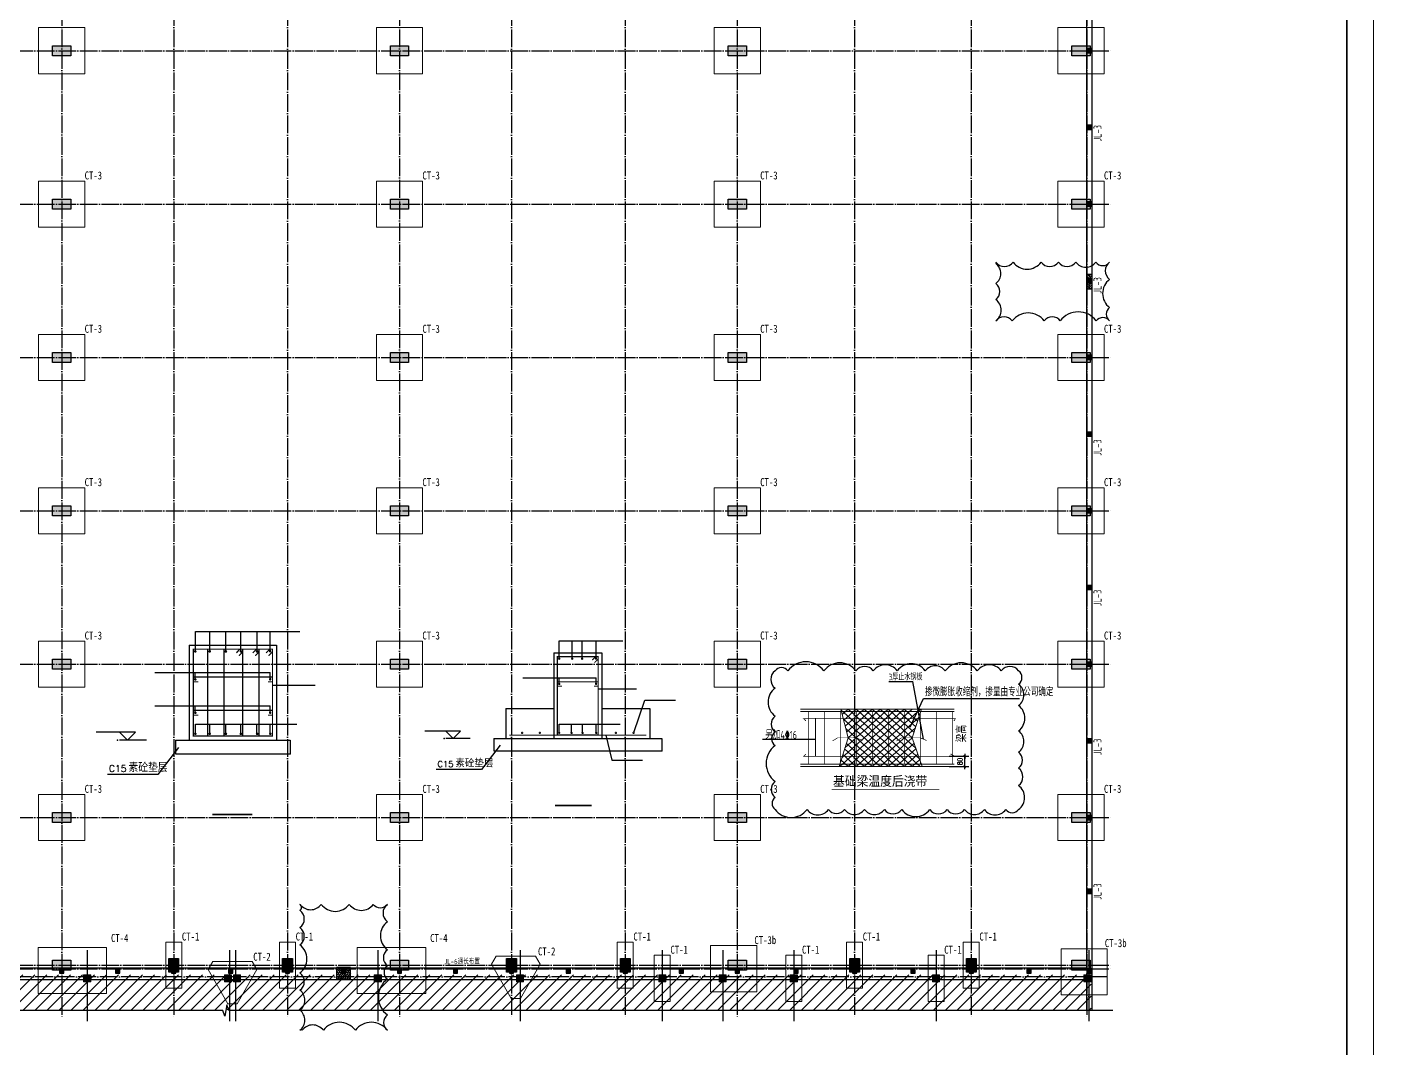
# Model space of a CAD drawing. Extents: x 447413 to 2975780, y -1432727 to 1301644.
# Drawn here: x 2667606 to 2743378, y 491535 to 548999 of the extents above; entities that cross this region are included whole.
import ezdxf
from ezdxf.enums import TextEntityAlignment as Align

# ---------------------------------------------------------------- set-up
doc = ezdxf.new("R2010")
doc.units = 0
doc.header["$LTSCALE"] = 1000
doc.header["$MEASUREMENT"] = 0
doc.linetypes.add('DOTE', pattern=[2.42, 2, -0.2, 0.02, -0.2])
for name, color, linetype, lineweight in [('1', 7, 'Continuous', 18), ('BASE_PLAT', 7, 'Continuous', 0), ('柱', 51, 'Continuous', 18), ('柱涂实', 52, 'Continuous', 18)]:
    doc.layers.add(name, color=color, linetype=linetype, lineweight=lineweight)
for name, color, linetype in [('__0', 7, 'Continuous'), ('AXIS', 3, 'Continuous'), ('DIM1', 3, 'Continuous'), ('DIM_SYMB', 3, 'Continuous'), ('DOTE', 1, 'Continuous'), ('GZ-框', 21, 'Continuous'), ('GZ-阴影', 11, 'Continuous'), ('PUB_DIM', 3, 'Continuous'), ('PUB_HATCH', 8, 'Continuous'), ('PUB_TEXT', 7, 'Continuous'), ('S_BEAM', 4, 'Continuous'), ('SBAR', 1, 'Continuous'), ('ZMM', 2, 'Continuous'), ('中文', 253, 'Continuous'), ('图框', 253, 'Continuous'), ('墙体标注', 75, 'Continuous'), ('打印线', 7, 'Continuous'), ('承台', 211, 'Continuous'), ('支座钢筋标注', 253, 'Continuous'), ('文字', 3, 'Continuous'), ('短柱', 106, 'Continuous')]:
    doc.layers.add(name, color=color, linetype=linetype)
doc.layers.add('审图意见修改', color=5, linetype='Continuous', plot=False)
doc.styles.add('-宋体', font='', dxfattribs={"width": 0.8})
doc.styles.add('DIM_FONT', font='SIMPLEX', dxfattribs={"width": 0.8})
doc.styles.add('DX', font='tssdeng2.shx', dxfattribs={"width": 0.75, "bigfont": 'tssdchn.shx'})
doc.styles.add('HZTXT', font='romans.shx', dxfattribs={"bigfont": 'hztxt.shx'})
doc.styles.add('TSSD_REIN', font='Tssdeng.shx', dxfattribs={"width": 0.7, "bigfont": 'hztxt.shx'})
doc.styles.add('宋体', font='', dxfattribs={"height": 35})
doc.styles.add('标注', font='tssdeng.shx', dxfattribs={"width": 0.8, "bigfont": 'tssdchn.shx'})
doc.styles.get('-宋体').set_extended_font_data('SimSun')
doc.styles.get('宋体').set_extended_font_data('SimSun')
doc.dimstyles.new('DIMN', dxfattribs={"dimtxt": 300, "dimasz": 1, "dimexe": 250, "dimexo": 300, "dimgap": 150, "dimtad": 1, "dimdec": 0, "dimzin": 0, "dimdsep": 46, "dimtxsty": 'DIM_FONT', "dimblk": '_DIMX', "dimcen": 0.09, "dimclrt": 7, "dimadec": 0, "dimazin": 0, "dimtfac": 1, "dimtdec": 0, "dimtix": 1, "dimtmove": 2, "dimatfit": 3, "dimldrblk": '_DIMX', "dimfxl": 0, "dimtolj": 1, "dimtzin": 0, "dimarcsym": 0})

# ---------------------------------------------------------------- blocks, each defined once
blk = doc.blocks.new('s44444w222')
at = {"layer": '柱涂实'}
for points in [[(2083675, 444865), (2083675, 445265), (2083275, 445265), (2083275, 444865)], [(2091795, 444865), (2092195, 444865), (2092195, 445265), (2091795, 445265)], [(2099795, 444865), (2100195, 444865), (2100195, 445265), (2099795, 445265)], [(2103795, 444865), (2104195, 444865), (2104195, 445265), (2103795, 445265)], [(2107195, 444865), (2107595, 444865), (2107595, 445265), (2107195, 445265)], [(2115195, 444865), (2115595, 444865), (2115595, 445265), (2115195, 445265)], [(2123195, 444865), (2123595, 444865), (2123595, 445265), (2123195, 445265)], [(2131115, 444866), (2131515, 444866), (2131515, 445266), (2131115, 445266)], [(2131625, 444866), (2132025, 444866), (2132025, 445266), (2131625, 445266)], [(2139545, 444865), (2139945, 444865), (2139945, 445265), (2139545, 445265)]]:
    blk.add_hatch(color=256, dxfattribs=at).paths.add_polyline_path(points)
at = {"layer": '柱', "color": 3}
for points in [[(2083675, 444865), (2083675, 445265), (2083275, 445265), (2083275, 444865)], [(2091795, 444865), (2092195, 444865), (2092195, 445265), (2091795, 445265)], [(2099795, 444865), (2100195, 444865), (2100195, 445265), (2099795, 445265)], [(2103795, 444865), (2104195, 444865), (2104195, 445265), (2103795, 445265)], [(2107195, 444865), (2107595, 444865), (2107595, 445265), (2107195, 445265)], [(2115195, 444865), (2115595, 444865), (2115595, 445265), (2115195, 445265)], [(2123195, 444865), (2123595, 444865), (2123595, 445265), (2123195, 445265)], [(2131115, 444866), (2131515, 444866), (2131515, 445266), (2131115, 445266)], [(2131625, 444866), (2132025, 444866), (2132025, 445266), (2131625, 445266)], [(2139545, 444865), (2139945, 444865), (2139945, 445265), (2139545, 445265)]]:
    blk.add_lwpolyline(points, close=True, dxfattribs=at)
at = {"layer": '柱涂实', "linetype": 'Continuous'}
for points in [[(2083675, 444865), (2083675, 445265), (2083275, 445265), (2083275, 444865)], [(2091795, 444865), (2092195, 444865), (2092195, 445265), (2091795, 445265)], [(2099795, 444865), (2100195, 444865), (2100195, 445265), (2099795, 445265)], [(2103795, 444865), (2104195, 444865), (2104195, 445265), (2103795, 445265)], [(2107195, 444865), (2107595, 444865), (2107595, 445265), (2107195, 445265)], [(2115195, 444865), (2115595, 444865), (2115595, 445265), (2115195, 445265)], [(2123195, 444865), (2123595, 444865), (2123595, 445265), (2123195, 445265)], [(2131115, 444866), (2131515, 444866), (2131515, 445266), (2131115, 445266)], [(2131625, 444866), (2132025, 444866), (2132025, 445266), (2131625, 445266)], [(2139545, 444865), (2139945, 444865), (2139945, 445265), (2139545, 445265)]]:
    blk.add_lwpolyline(points, close=True, dxfattribs=at)
blk = doc.blocks.new('A$C6B0021A6')
at = {"layer": '图框', "color": 2, "const_width": 40, "elevation": -84000}
blk.add_lwpolyline([(20, 84120), (118920, 84120), (118920, 20), (20, 20)], close=True, dxfattribs=at)
at = {"layer": '图框', "color": 153, "const_width": 58, "elevation": -84000}
blk.add_lwpolyline([(111420, 1020), (2520, 1020), (2520, 83120), (111420, 83120)], close=True, dxfattribs=at)
blk = doc.blocks.new('2444242424')
at = {"layer": 'AXIS'}
for p, q in [((1874523, 456963), (1874523, 452963)), ((1883123, 456963), (1883123, 452963)), ((1891123, 456963), (1891123, 452963)), ((1895123, 456963), (1895123, 452963)), ((1898523, 456963), (1898523, 452963)), ((1906523, 456963), (1906523, 452963)), ((1914523, 456963), (1914523, 452963)), ((1922523, 456963), (1922523, 452963)), ((1922873, 456963), (1922873, 452963)), ((1930873, 456963), (1930873, 452963))]:
    blk.add_line(p, q, dxfattribs=at)
blk = doc.blocks.new('A$C502B3E82')
at = {"layer": 'PUB_DIM'}
for p, q in [((1485, 3183), (0, 3183)), ((1180, 2878), (875, 3183)), ((1180, 2878), (1485, 3183)), ((1892, 2878), (875, 2878)), ((3091, 2608), (2316, 1586)), ((2316, 1586), (426, 1586))]:
    blk.add_line(p, q, dxfattribs=at)
at = {"layer": 'PUB_DIM', "const_width": 70}
blk.add_lwpolyline([(4367, 89), (5864, 89)], dxfattribs=at)
at = {"layer": 'SBAR', "const_width": 45.8}
blk.add_lwpolyline([(3646, 3031), (3646, 6292), (6616, 6292), (6616, 3031)], close=True, dxfattribs=at)
for points in [[(3697, 6206, 1), (3747, 6206, 1)], [(4238, 6206, 1), (4288, 6206, 1)], [(4844, 6206, 1), (4895, 6206, 1)], [(5408, 6206, 1), (5459, 6206, 1)], [(6014, 6206, 1), (6065, 6206, 1)], [(6506, 6213, 1), (6557, 6213, 1)], [(3697, 5155, 1), (3747, 5155, 1)], [(6506, 5161, 1), (6557, 5161, 1)], [(3697, 3903, 1), (3747, 3903, 1)], [(6506, 3909, 1), (6557, 3909, 1)], [(3697, 3115, 1), (3747, 3115, 1)], [(4238, 3115, 1), (4288, 3115, 1)], [(4844, 3115, 1), (4895, 3115, 1)], [(5408, 3115, 1), (5459, 3115, 1)], [(6014, 3115, 1), (6065, 3115, 1)], [(6513, 3115, 1), (6564, 3115, 1)]]:
    blk.add_lwpolyline(points, format="xyb", close=True, dxfattribs=at)
for points in [[(4187, 6292), (4187, 3031)], [(4799, 6292), (4799, 3031)], [(5396, 6292), (5261, 6151)], [(5498, 6187), (5354, 6044)], [(5498, 6292), (5498, 3031)], [(6012, 6292), (5877, 6151)], [(6115, 6187), (5970, 6044)], [(6115, 6292), (6115, 3031)], [(6514, 6292), (6378, 6151)], [(6616, 6187), (6472, 6044)], [(3646, 5244), (6616, 5244)], [(3646, 5066), (3835, 5066)], [(6446, 5066), (6616, 5066)], [(3646, 3992), (6616, 3992)], [(3646, 3814), (3835, 3814)], [(6446, 3814), (6616, 3814)]]:
    blk.add_lwpolyline(points, dxfattribs=at)
at = {"layer": '中文'}
for p, q in [((3722, 5155), (3722, 5414)), ((6531, 5161), (6531, 5414)), ((3722, 3903), (3722, 4162)), ((6531, 3909), (6531, 4162))]:
    blk.add_line(p, q, dxfattribs=at)
at = {"layer": '打印线', "color": 0, "linetype": 'ByBlock'}
for p in [(802, 2878), (802, 2878), (7277, 2370)]:
    blk.add_point(p, dxfattribs=at)
at = {"layer": '承台'}
for p, q in [((3493, 6445), (6768, 6445)), ((3493, 6445), (3493, 2878)), ((6768, 6445), (6768, 2878)), ((2985, 2878), (2985, 2370)), ((2985, 2878), (7277, 2878)), ((7277, 2878), (7277, 2370)), ((2985, 2370), (7277, 2370))]:
    blk.add_line(p, q, dxfattribs=at)
at = {"layer": '支座钢筋标注'}
for p, q in [((3725, 6181), (3725, 6956)), ((3725, 6956), (7646, 6956)), ((4262, 6181), (4262, 6956)), ((4869, 6181), (4869, 6956)), ((5432, 6181), (5432, 6956)), ((6039, 6181), (6039, 6956)), ((6536, 6181), (6536, 6956)), ((2201, 5414), (6531, 5414)), ((6616, 4945), (8221, 4945)), ((2201, 4162), (6531, 4162)), ((3725, 3483), (7533, 3483)), ((3725, 3090), (3725, 3483)), ((4264, 3090), (4264, 3483)), ((4871, 3090), (4871, 3483)), ((5431, 3090), (5431, 3483)), ((6035, 3090), (6035, 3483)), ((6536, 3090), (6536, 3483))]:
    blk.add_line(p, q, dxfattribs=at)
at = {"layer": 'PUB_TEXT', "style": 'HZTXT'}
for s, height, p in [('素砼垫层', 305, (1219, 1687)), ('C15', 254.2, (481, 1687))]:
    blk.add_text(s, height=height, dxfattribs=at).set_placement(p)
blk = doc.blocks.new('bbbbbb')
at = {"layer": 'PUB_DIM'}
for p, q in [((-389, 3183), (-1875, 3183)), ((-694, 2878), (-999, 3183)), ((17, 2878), (-999, 2878)), ((-694, 2878), (-389, 3183)), ((1263, 2608), (488, 1586)), ((488, 1586), (-1402, 1586))]:
    blk.add_line(p, q, dxfattribs=at)
at = {"layer": 'PUB_DIM', "const_width": 70}
blk.add_lwpolyline([(3542, 89), (5076, 89)], dxfattribs=at)
at = {"layer": 'SBAR', "const_width": 45.8}
blk.add_lwpolyline([(3646, 3031), (3646, 6292), (5341, 6292), (5341, 3031)], close=True, dxfattribs=at)
for points in [[(3697, 6206, 1), (3747, 6206, 1)], [(4238, 6206, 1), (4288, 6206, 1)], [(4651, 6206, 1), (4702, 6206, 1)], [(5231, 6213, 1), (5282, 6213, 1)], [(3697, 5155, 1), (3747, 5155, 1)], [(5231, 5161, 1), (5282, 5161, 1)], [(2153, 3115, 1), (2204, 3115, 1)], [(2890, 3115, 1), (2941, 3115, 1)], [(3697, 3115, 1), (3747, 3115, 1)], [(4211, 3115, 1), (4262, 3115, 1)], [(4669, 3115, 1), (4720, 3115, 1)], [(5238, 3115, 1), (5289, 3115, 1)], [(6057, 3115, 1), (6108, 3115, 1)], [(6793, 3115, 1), (6844, 3115, 1)]]:
    blk.add_lwpolyline(points, format="xyb", close=True, dxfattribs=at)
for points in [[(5239, 6292), (5103, 6151)], [(5341, 6187), (5197, 6044)], [(3646, 5244), (5341, 5244)], [(3646, 5066), (3835, 5066)], [(5171, 5066), (5341, 5066)], [(1639, 3023), (7357, 3023)]]:
    blk.add_lwpolyline(points, dxfattribs=at)
at = {"layer": '中文'}
for p, q in [((3722, 5155), (3722, 5414)), ((5256, 5161), (5256, 5414))]:
    blk.add_line(p, q, dxfattribs=at)
at = {"layer": '打印线', "color": 0, "linetype": 'ByBlock'}
for p in [(-1073, 2878), (-1073, 2878), (7994, 2370)]:
    blk.add_point(p, dxfattribs=at)
at = {"layer": '承台'}
for p, q in [((3493, 6445), (3493, 2878)), ((3493, 6445), (5493, 6445)), ((5493, 6445), (5493, 2878)), ((1493, 4128), (3493, 4128)), ((1493, 4128), (1493, 2878)), ((5493, 4128), (7493, 4128)), ((7493, 4128), (7493, 2878)), ((993, 2878), (7994, 2878)), ((993, 2878), (993, 2370)), ((7994, 2878), (7994, 2370)), ((993, 2370), (7994, 2370))]:
    blk.add_line(p, q, dxfattribs=at)
at = {"layer": '支座钢筋标注'}
for p, q in [((3725, 6956), (6371, 6956)), ((3725, 6181), (3725, 6956)), ((4262, 6181), (4262, 6956)), ((4676, 6181), (4676, 6956)), ((5261, 6181), (5261, 6956)), ((2201, 5414), (5256, 5414)), ((5341, 4945), (6946, 4945)), ((6836, 3133), (7291, 4485)), ((7291, 4485), (8569, 4485)), ((3725, 3090), (3725, 3483)), ((3725, 3483), (6258, 3483)), ((4236, 3090), (4236, 3483)), ((4693, 3090), (4693, 3483)), ((5261, 3090), (5261, 3483)), ((5669, 3023), (5917, 1980)), ((5917, 1980), (7195, 1980))]:
    blk.add_line(p, q, dxfattribs=at)
at = {"layer": 'PUB_TEXT', "style": 'HZTXT'}
for s, height, p in [('C15', 254.2, (-1347, 1687)), ('素砼垫层', 305, (-606, 1687))]:
    blk.add_text(s, height=height, dxfattribs=at).set_placement(p)
blk = doc.blocks.new('_DIMX')
blk.add_line((-150, 0), (150, 0))
at = {"const_width": 50}
blk.add_lwpolyline([(-70, -70), (70, 70)], dxfattribs=at)
blk = doc.blocks.new('*D229')
at = {"layer": 'Defpoints', "color": 0, "transparency": 16777216}
for p in [(2401072, 506836), (2402357, 506836), (2401072, 506190)]:
    blk.add_point(p, dxfattribs=at)
at = {"layer": 'PUB_DIM', "color": 0, "lineweight": -2, "transparency": 16777216}
for p, q in [((2401372, 506836), (2402607, 506836)), ((2402357, 506837), (2402357, 506838)), ((2402357, 506190), (2402357, 506836)), ((2401372, 506190), (2402607, 506190)), ((2402357, 506189), (2402357, 506188))]:
    blk.add_line(p, q, dxfattribs=at)
for p, rotation in [((2402357, 506836), 270), ((2402357, 506190), 90)]:
    blk.add_blockref('_DIMX', p, dxfattribs=dict(at, rotation=rotation))
at = {"layer": 'PUB_DIM', "color": 7, "transparency": 16777216, "insert": (2402057, 506513), "char_height": 300, "attachment_point": 5, "rotation": 90, "style": 'DIM_FONT'}
blk.add_mtext('\\A1;80', dxfattribs=at)
blk = doc.blocks.new('A$C4EAD09E1')
for p, q in [((9235.6, 3925.6), (10054.6, 5717.2)), ((10054.6, 5717.2), (16052.7, 5717.2)), ((0, 3177.4), (3316, 3177.4))]:
    blk.add_line(p, q)
at = {"layer": '1'}
for p, q in [((2383.1, 5064.1), (11983.4, 5064.1)), ((4843.8, 1464.1), (8853.5, 5053.8)), ((5353.5, 3263.3), (4890.1, 5064.1)), ((4956.7, 2012.8), (8353.5, 5053.8)), ((4976.9, 4726.9), (5353.5, 5064.1)), ((5072.6, 4354.7), (5853.5, 5053.8)), ((5155.1, 2638), (7853.5, 5053.8)), ((5166.3, 3990.9), (6353.5, 5053.8)), ((5259.9, 3627.1), (6853.5, 5053.8)), ((5353.5, 5053.8), (9353.5, 1472.8)), ((5353.5, 1472.8), (9353.5, 5053.8)), ((5353.5, 3263.3), (7353.5, 5053.8)), ((5853.5, 1472.8), (9865.1, 5064.1)), ((5853.5, 5053.8), (9863.2, 1464.1)), ((6353.5, 5053.8), (9816.8, 1953.3)), ((6853.5, 5053.8), (9585.2, 2608.3)), ((7353.5, 5053.8), (9353.5, 3263.3)), ((7853.5, 5053.8), (9467.2, 3609.1)), ((8353.5, 5053.8), (9581, 3954.9)), ((8853.5, 5053.8), (9694.7, 4300.7)), ((9353.5, 3263.3), (9945.7, 5064.1)), ((2383.1, 4914.1), (11983.4, 4914.1)), ((3316, 4502.6), (3316, 2108.6)), ((4904.5, 5008.1), (8853.5, 1472.8)), ((5054.2, 4426.5), (8353.5, 1472.8)), ((6353.5, 1472.8), (9770.7, 4532)), ((5203.8, 3844.9), (7853.5, 1472.8)), ((6853.5, 1472.8), (9562.1, 3897.6)), ((5353.5, 3263.3), (4782.6, 1464.1)), ((5132.3, 2566.1), (6353.5, 1472.8)), ((5242.9, 2914.7), (6853.5, 1472.8)), ((5353.5, 3263.3), (7353.5, 1472.8)), ((7353.5, 1472.8), (9353.5, 3263.3)), ((7853.5, 1472.8), (9473.8, 2923.3)), ((8353.5, 1472.8), (9594, 2583.3)), ((9353.5, 3263.3), (9989.8, 1464.1)), ((4911.1, 1868.9), (5353.5, 1472.8)), ((5021.7, 2217.5), (5853.5, 1472.8)), ((8853.5, 1472.8), (9714.2, 2243.3)), ((9353.5, 1472.8), (9834.5, 1903.3)), ((2383.1, 1614.1), (11983.4, 1614.1)), ((2383.1, 1464.1), (11983.4, 1464.1))]:
    blk.add_line(p, q, dxfattribs=at)
at = {"layer": '1', "const_width": 50}
for points in [[(2383.1, 4914.1), (11983.4, 4914.1)], [(2716.1, 4332.4), (2564.5, 4467), (12053, 4467), (11968.8, 4315.5)], [(2863.7, 4911.1), (2863.7, 1596.3)], [(3863.7, 4911.1), (3863.7, 1596.3)], [(4863.7, 4911.1), (4863.7, 1596.3)], [(5863.7, 4911.1), (5863.7, 1596.3)], [(5863.7, 4911.1), (5863.7, 1596.3)], [(6863.7, 4911.1), (6863.7, 1596.3)], [(7863.7, 4911.1), (7863.7, 1596.3)], [(8863.7, 4911.1), (8863.7, 1596.3)], [(9863.7, 4911.1), (9863.7, 1596.3)], [(10863.7, 4911.1), (10863.7, 1596.3)], [(11863.7, 4911.1), (11863.7, 1596.3)], [(2716.1, 2245), (2581.3, 2110.4), (12002.5, 2110.4), (11749.8, 2261.9)], [(2383.1, 1614.1), (11983.4, 1614.1)], [(4333, 25), (11042.7, 25)]]:
    blk.add_lwpolyline(points, dxfattribs=at)
at = {"layer": 'DIM1', "color": 1, "linetype": 'Continuous', "const_width": 40}
for points in [[(4693.9, 3263.3), (4378.1, 3067.6)], [(4693.9, 3263.3), (5859.6, 3263.3), (6259.2, 3096.6)], [(8693.9, 3263.3), (8378.1, 3067.6)], [(8693.9, 3263.3), (9859.6, 3263.3), (10259.2, 3096.6)]]:
    blk.add_lwpolyline(points, dxfattribs=at)
at = {"layer": 'ZMM', "ltscale": 1000}
for p in [(7888.4, 6787.5), (10059.4, 3179.9)]:
    blk.add_line(p, (9398.5, 6787.5), dxfattribs=at)
at = {"style": 'TSSD_REIN', "width": 0.7}
for s, p in [('掺微膨胀收缩剂，掺量由专业公司确定', (10153.3, 5871)), ('另加4%%13216', (175.1, 3198.8))]:
    blk.add_text(s, height=500, dxfattribs=at).set_placement(p)
at = {"color": 7, "style": 'DX', "width": 0.7}
blk.add_text('梁高', height=600, rotation=90, dxfattribs=at).set_placement((12740.6, 2987.4))
at = {"layer": 'AXIS', "style": '-宋体', "width": 0.9}
blk.add_text('基础梁温度后浇带', height=600, dxfattribs=at).set_placement((4408.2, 260.9))
at = {"layer": '文字', "color": 3, "style": 'TSSD_REIN', "width": 0.7}
blk.add_text('3厚止水钢板', height=400, dxfattribs=at).set_placement((7882.8, 6867.7, 0))
at = {"layer": 'PUB_DIM'}
dim = blk.add_aligned_dim(p1=(11356.7, 1464.1), p2=(11356.7, 2110.4), distance=-1285.6, text='80', dimstyle='DIMN', dxfattribs=at)
dim.commit()
dim.dimension.update_dxf_attribs({"geometry": '*D229', "text_midpoint": (12342.3, 1787.2), "insert": (-2389715, -504725.5)})

msp = doc.modelspace()

# ---------------------------------------------------------------- hatches: boundary and pattern name
h = msp.add_hatch()
h.set_pattern_fill('AR-HBONE', color=4, scale=150)
h.set_pattern_definition([(45, (657521.2, -37889.15), (8e-15, 129.315688), [274.32, -91.44]), (135, (657585.86, -37824.5), (8e-15, 129.315688), [274.32, -91.44])])
h.paths.add_polyline_path([(2727522.1, 535058.9), (2727222.1, 535058.9), (2727222.1, 534258.9), (2727522.1, 534258.9)])
h = msp.add_hatch()
h.set_pattern_fill('AR-HBONE', color=4, scale=150, angle=90)
h.set_pattern_definition([(135, (3540055.19, -1772447.66), (-129.315688, 2e-14), [274.32, -91.44]), (225, (3539990.53, -1772383), (-129.315688, 2e-14), [274.32, -91.44])])
h.paths.add_polyline_path([(2685812.3, 495428.4), (2685812.3, 496078.4), (2685012.3, 496078.4), (2685012.3, 495428.4)])
at = {"layer": 'GZ-阴影'}
for points in [[(2727462.1, 547778), (2727222.1, 547778), (2727222.1, 547538), (2727462.1, 547538)], [(2727462.1, 543463.2), (2727222.1, 543463.2), (2727222.1, 543223.2), (2727462.1, 543223.2)], [(2727462.1, 539148.4), (2727222.1, 539148.4), (2727222.1, 538908.4), (2727462.1, 538908.4)], [(2727462.1, 534833.4), (2727222.1, 534833.4), (2727222.1, 534593.4), (2727462.1, 534593.4)], [(2727462.1, 530518.4), (2727222.1, 530518.4), (2727222.1, 530278.4), (2727462.1, 530278.4)], [(2727462.1, 526203.4), (2727222.1, 526203.4), (2727222.1, 525963.4), (2727462.1, 525963.4)], [(2727462.1, 521888.4), (2727222.1, 521888.4), (2727222.1, 521648.4), (2727462.1, 521648.4)], [(2727462.1, 517573.4), (2727222.1, 517573.4), (2727222.1, 517333.4), (2727462.1, 517333.4)], [(2727462.1, 513258.4), (2727222.1, 513258.4), (2727222.1, 513018.4), (2727462.1, 513018.4)], [(2727462.1, 508943.4), (2727222.1, 508943.4), (2727222.1, 508703.4), (2727462.1, 508703.4)], [(2727462.1, 504628.4), (2727222.1, 504628.4), (2727222.1, 504388.4), (2727462.1, 504388.4)], [(2727462.1, 500473.4), (2727222.1, 500473.4), (2727222.1, 500233.4), (2727462.1, 500233.4)], [(2669682.4, 495998.4), (2669442.4, 495998.4), (2669442.4, 495758.4), (2669682.4, 495758.4)], [(2672832.3, 495998.4), (2672592.3, 495998.4), (2672592.3, 495758.4), (2672832.3, 495758.4)], [(2675982.1, 495998.4), (2675742.1, 495998.4), (2675742.1, 495758.4), (2675982.1, 495758.4)], [(2679182.1, 495998.4), (2678942.1, 495998.4), (2678942.1, 495758.4), (2679182.1, 495758.4)], [(2682382.1, 495998.4), (2682142.1, 495998.4), (2682142.1, 495758.4), (2682382.1, 495758.4)], [(2685532.3, 495998.4), (2685292.3, 495998.4), (2685292.3, 495758.4), (2685532.3, 495758.4)], [(2688682.4, 495998.4), (2688442.4, 495998.4), (2688442.4, 495758.4), (2688682.4, 495758.4)], [(2691832.3, 495998.4), (2691592.3, 495998.4), (2691592.3, 495758.4), (2691832.3, 495758.4)], [(2694982.1, 495998.4), (2694742.1, 495998.4), (2694742.1, 495758.4), (2694982.1, 495758.4)], [(2698182.1, 495998.4), (2697942.1, 495998.4), (2697942.1, 495758.4), (2698182.1, 495758.4)], [(2701382.1, 495998.4), (2701142.1, 495998.4), (2701142.1, 495758.4), (2701382.1, 495758.4)], [(2704532.3, 495998.4), (2704292.3, 495998.4), (2704292.3, 495758.4), (2704532.3, 495758.4)], [(2707682.4, 495998.4), (2707442.4, 495998.4), (2707442.4, 495758.4), (2707682.4, 495758.4)], [(2710982.3, 495998.4), (2710742.3, 495998.4), (2710742.3, 495758.4), (2710982.3, 495758.4)], [(2714282.1, 495998.4), (2714042.1, 495998.4), (2714042.1, 495758.4), (2714282.1, 495758.4)], [(2717562.1, 495998.4), (2717322.1, 495998.4), (2717322.1, 495758.4), (2717562.1, 495758.4)], [(2720842.1, 495998.4), (2720602.1, 495998.4), (2720602.1, 495758.4), (2720842.1, 495758.4)], [(2724092.1, 495998.4), (2723852.1, 495998.4), (2723852.1, 495758.4), (2724092.1, 495758.4)], [(2727462.1, 495998.4), (2727222.1, 495998.4), (2727222.1, 495758.4), (2727462.1, 495758.4)]]:
    msp.add_hatch(color=256, dxfattribs=at).paths.add_polyline_path(points)
at = {"layer": 'PUB_HATCH'}
h = msp.add_hatch(dxfattribs=at)
h.set_pattern_fill('ANSI31', color=256, scale=300, style=0)
h.set_pattern_definition([(45, (2395372.1, 562431.27), (-336.7596, 336.7596), [])])
h.paths.add_polyline_path([(2631442.4, 495648.4), (2727462.1, 495648.4), (2727462.1, 493680), (2631442.4, 493680)])
at = {"layer": '柱涂实'}
for points in [[(2670072.4, 547378), (2669052.4, 547378), (2669052.4, 547938), (2670072.4, 547938)], [(2689072.4, 547378), (2688052.4, 547378), (2688052.4, 547938), (2689072.4, 547938)], [(2708072.4, 547378), (2707052.4, 547378), (2707052.4, 547938), (2708072.4, 547938)], [(2727407.1, 547378), (2726387.1, 547378), (2726387.1, 547938), (2727407.1, 547938)], [(2670072.4, 538748.4), (2669052.4, 538748.4), (2669052.4, 539308.4), (2670072.4, 539308.4)], [(2689072.4, 538748.4), (2688052.4, 538748.4), (2688052.4, 539308.4), (2689072.4, 539308.4)], [(2708072.4, 538748.4), (2707052.4, 538748.4), (2707052.4, 539308.4), (2708072.4, 539308.4)], [(2727407.1, 538748.4), (2726387.1, 538748.4), (2726387.1, 539308.4), (2727407.1, 539308.4)], [(2670072.4, 530118.4), (2669052.4, 530118.4), (2669052.4, 530678.4), (2670072.4, 530678.4)], [(2689072.4, 530118.4), (2688052.4, 530118.4), (2688052.4, 530678.4), (2689072.4, 530678.4)], [(2708072.4, 530118.4), (2707052.4, 530118.4), (2707052.4, 530678.4), (2708072.4, 530678.4)], [(2727407.1, 530118.4), (2726387.1, 530118.4), (2726387.1, 530678.4), (2727407.1, 530678.4)], [(2670072.4, 521488.4), (2669052.4, 521488.4), (2669052.4, 522048.4), (2670072.4, 522048.4)], [(2689072.4, 521488.4), (2688052.4, 521488.4), (2688052.4, 522048.4), (2689072.4, 522048.4)], [(2708072.4, 521488.4), (2707052.4, 521488.4), (2707052.4, 522048.4), (2708072.4, 522048.4)], [(2727407.1, 521488.4), (2726387.1, 521488.4), (2726387.1, 522048.4), (2727407.1, 522048.4)], [(2670072.4, 512858.4), (2669052.4, 512858.4), (2669052.4, 513418.4), (2670072.4, 513418.4)], [(2689072.4, 512858.4), (2688052.4, 512858.4), (2688052.4, 513418.4), (2689072.4, 513418.4)], [(2708072.4, 512858.4), (2707052.4, 512858.4), (2707052.4, 513418.4), (2708072.4, 513418.4)], [(2727407.1, 512858.4), (2726387.1, 512858.4), (2726387.1, 513418.4), (2727407.1, 513418.4)], [(2670072.4, 504228.4), (2669052.4, 504228.4), (2669052.4, 504788.4), (2670072.4, 504788.4)], [(2689072.4, 504228.4), (2688052.4, 504228.4), (2688052.4, 504788.4), (2689072.4, 504788.4)], [(2708072.4, 504228.4), (2707052.4, 504228.4), (2707052.4, 504788.4), (2708072.4, 504788.4)], [(2727407.1, 504228.4), (2726387.1, 504228.4), (2726387.1, 504788.4), (2727407.1, 504788.4)], [(2670072.4, 495918.4), (2669052.4, 495918.4), (2669052.4, 496478.4), (2670072.4, 496478.4)], [(2676137.1, 495813.4), (2675587.1, 495813.4), (2675587.1, 496583.4), (2676137.1, 496583.4)], [(2682537.1, 495813.4), (2681987.1, 495813.4), (2681987.1, 496583.4), (2682537.1, 496583.4)], [(2689072.4, 495918.4), (2688052.4, 495918.4), (2688052.4, 496478.4), (2689072.4, 496478.4)], [(2695137.1, 495813.4), (2694587.1, 495813.4), (2694587.1, 496583.4), (2695137.1, 496583.4)], [(2701537.1, 495813.4), (2700987.1, 495813.4), (2700987.1, 496583.4), (2701537.1, 496583.4)], [(2708072.4, 495918.4), (2707052.4, 495918.4), (2707052.4, 496478.4), (2708072.4, 496478.4)], [(2714437.1, 495813.4), (2713887.1, 495813.4), (2713887.1, 496583.4), (2714437.1, 496583.4)], [(2720997.1, 495813.4), (2720447.1, 495813.4), (2720447.1, 496583.4), (2720997.1, 496583.4)], [(2727407.1, 495918.4), (2726387.1, 495918.4), (2726387.1, 496478.4), (2727407.1, 496478.4)]]:
    msp.add_hatch(color=256, dxfattribs=at).paths.add_polyline_path(points)

# ---------------------------------------------------------------- linework, layer by layer
at = {"color": 4, "elevation": 252000}
for points in [[(2727522.1, 535058.9), (2727222.1, 535058.9), (2727222.1, 534258.9), (2727522.1, 534258.9)], [(2685812.3, 495428.4), (2685812.3, 496078.4), (2685012.3, 496078.4), (2685012.3, 495428.4)]]:
    msp.add_lwpolyline(points, close=True, dxfattribs=at)
at = {"layer": 'BASE_PLAT', "linetype": 'Continuous'}
for points, elevation in [([(2668262.4, 548958), (2668262.4, 546358), (2670862.4, 546358), (2670862.4, 548958)], 504000), ([(2687262.4, 548958), (2687262.4, 546358), (2689862.4, 546358), (2689862.4, 548958)], 504000), ([(2706262.4, 548958), (2706262.4, 546358), (2708862.4, 546358), (2708862.4, 548958)], 504000), ([(2725597.1, 548958), (2725597.1, 546358), (2728197.1, 546358), (2728197.1, 548958)], 504000), ([(2668262.4, 540328.4), (2668262.4, 537728.4), (2670862.4, 537728.4), (2670862.4, 540328.4)], 252000), ([(2687262.4, 540328.4), (2687262.4, 537728.4), (2689862.4, 537728.4), (2689862.4, 540328.4)], 252000), ([(2706262.4, 540328.4), (2706262.4, 537728.4), (2708862.4, 537728.4), (2708862.4, 540328.4)], 252000), ([(2725597.1, 540328.4), (2725597.1, 537728.4), (2728197.1, 537728.4), (2728197.1, 540328.4)], 252000), ([(2668262.4, 531698.4), (2668262.4, 529098.4), (2670862.4, 529098.4), (2670862.4, 531698.4)], 252000), ([(2687262.4, 531698.4), (2687262.4, 529098.4), (2689862.4, 529098.4), (2689862.4, 531698.4)], 252000), ([(2706262.4, 531698.4), (2706262.4, 529098.4), (2708862.4, 529098.4), (2708862.4, 531698.4)], 252000), ([(2725597.1, 531698.4), (2725597.1, 529098.4), (2728197.1, 529098.4), (2728197.1, 531698.4)], 252000), ([(2668262.4, 523068.4), (2668262.4, 520468.4), (2670862.4, 520468.4), (2670862.4, 523068.4)], 252000), ([(2687262.4, 523068.4), (2687262.4, 520468.4), (2689862.4, 520468.4), (2689862.4, 523068.4)], 252000), ([(2706262.4, 523068.4), (2706262.4, 520468.4), (2708862.4, 520468.4), (2708862.4, 523068.4)], 252000), ([(2725597.1, 523068.4), (2725597.1, 520468.4), (2728197.1, 520468.4), (2728197.1, 523068.4)], 252000), ([(2668262.4, 514438.4), (2668262.4, 511838.4), (2670862.4, 511838.4), (2670862.4, 514438.4)], 252000), ([(2687262.4, 514438.4), (2687262.4, 511838.4), (2689862.4, 511838.4), (2689862.4, 514438.4)], 252000), ([(2706262.4, 514438.4), (2706262.4, 511838.4), (2708862.4, 511838.4), (2708862.4, 514438.4)], 252000), ([(2725597.1, 514438.4), (2725597.1, 511838.4), (2728197.1, 511838.4), (2728197.1, 514438.4)], 252000), ([(2668262.4, 505808.4), (2668262.4, 503208.4), (2670862.4, 503208.4), (2670862.4, 505808.4)], 252000), ([(2687262.4, 505808.4), (2687262.4, 503208.4), (2689862.4, 503208.4), (2689862.4, 505808.4)], 252000), ([(2706262.4, 505808.4), (2706262.4, 503208.4), (2708862.4, 503208.4), (2708862.4, 505808.4)], 252000), ([(2725597.1, 505808.4), (2725597.1, 503208.4), (2728197.1, 503208.4), (2728197.1, 505808.4)], 252000), ([(2668240.1, 494598.4), (2672084.6, 494598.4), (2672084.6, 497198.4), (2668240.1, 497198.4)], 252000), ([(2675412.1, 497498.4), (2676312.1, 497498.4), (2676312.1, 494898.4), (2675412.1, 494898.4)], 252000), ([(2681812.1, 497498.4), (2682712.1, 497498.4), (2682712.1, 494898.4), (2681812.1, 494898.4)], 252000), ([(2690034.6, 494598.4), (2686190.1, 494598.4), (2686190.1, 497198.4), (2690034.6, 497198.4)], 252000), ([(2700812.1, 497498.4), (2701712.1, 497498.4), (2701712.1, 494898.4), (2700812.1, 494898.4)], 504000), ([(2706062.4, 494698.4), (2706062.4, 497298.4), (2708662.4, 497298.4), (2708662.4, 494698.4)], 252000), ([(2713712.1, 497498.4), (2714612.1, 497498.4), (2714612.1, 494898.4), (2713712.1, 494898.4)], 504000), ([(2720272.1, 497498.4), (2721172.1, 497498.4), (2721172.1, 494898.4), (2720272.1, 494898.4)], 504000), ([(2725772.6, 494528.4), (2725772.6, 497128.4), (2728372.6, 497128.4), (2728372.6, 494528.4)], 504000), ([(2677798.8, 495947.9), (2678058.5, 496398.1), (2680278.3, 496398.1), (2680538.1, 495947.9), (2679428, 494028.1), (2678908.8, 494028.1)], 252000), ([(2702892.1, 496758.4), (2703792.1, 496758.4), (2703792.1, 494158.4), (2702892.1, 494158.4)], 252000), ([(2710292.1, 496758.4), (2711192.1, 496758.4), (2711192.1, 494158.4), (2710292.1, 494158.4)], 252000), ([(2718292.1, 496758.4), (2719192.1, 496758.4), (2719192.1, 494158.4), (2718292.1, 494158.4)], 504000)]:
    msp.add_lwpolyline(points, close=True, dxfattribs=dict(at, elevation=elevation))
msp.add_lwpolyline([(2693733.8, 496247.9), (2693993.5, 496698.1), (2696213.3, 496698.1), (2696473.1, 496247.9), (2695363, 494328.1), (2694843.8, 494328.1)], close=True, dxfattribs=at)
at = {"layer": 'DIM_SYMB', "elevation": 252000}
msp.add_lwpolyline([(2728688.3, 493653.4), (2678969.1, 493653.4), (2678854.5, 493968.4), (2678743.4, 493338.4), (2678631.6, 493653.4), (2628912.5, 493653.4)], dxfattribs=at)
at = {"layer": 'DOTE', "color": 8, "linetype": 'DOTE', "ltscale": 0.5}
for p, q in [((2669562.4, 614199.2, 252000), (2669562.4, 493211.8, 252000)), ((2688562.4, 614199.2, 252000), (2688562.4, 493211.8, 252000)), ((2707562.4, 614199.2, 252000), (2707562.4, 493211.8, 252000)), ((2628233.2, 539028.4, 252000), (2728651.9, 539028.4, 252000)), ((2628233.2, 530398.4, 252000), (2728651.9, 530398.4, 252000)), ((2628233.2, 521768.4, 252000), (2728651.9, 521768.4, 252000)), ((2628233.2, 513138.4, 252000), (2728651.9, 513138.4, 252000)), ((2628233.2, 504508.4, 252000), (2728651.9, 504508.4, 252000)), ((2628233.2, 496198.4, 252000), (2728651.9, 496198.4, 252000)), ((2727342.1, 495528.4, 252000), (2727342.1, 493680, 252000))]:
    msp.add_line(p, q, dxfattribs=at)
at = {"layer": 'DOTE', "linetype": 'DOTE', "ltscale": 0.5}
for p, q in [((2628233.2, 547658, 252000), (2728651.9, 547658, 252000)), ((2628233.2, 495998.4, 252000), (2728651.9, 495998.4, 252000))]:
    msp.add_line(p, q, dxfattribs=at)
at = {"layer": 'DOTE', "color": 8, "linetype": 'DOTE', "ltscale": 0.5, "elevation": 252000}
for points in [[(2675862.1, 614191.7), (2675862.1, 493205.8)], [(2682262.1, 614191.7), (2682262.1, 493205.8)], [(2694862.1, 614191.7), (2694862.1, 493205.8)], [(2701262.1, 614191.7), (2701262.1, 493205.8)], [(2714162.1, 614191.7), (2714162.1, 493205.8)], [(2720722.1, 614191.7), (2720722.1, 493205.8)], [(2728362.8, 495538.4), (2628912.5, 495538.4)]]:
    msp.add_lwpolyline(points, dxfattribs=at)
at = {"layer": 'DOTE', "linetype": 'DOTE', "ltscale": 0.5, "elevation": 252000}
msp.add_lwpolyline([(2727222.1, 614191.7), (2727222.1, 493205.8)], dxfattribs=at)
at = {"layer": 'GZ-框'}
for points, elevation in [([(2727462.1, 547778), (2727222.1, 547778), (2727222.1, 547538), (2727462.1, 547538)], 504000), ([(2727462.1, 543463.2), (2727222.1, 543463.2), (2727222.1, 543223.2), (2727462.1, 543223.2)], 252000), ([(2727462.1, 539148.4), (2727222.1, 539148.4), (2727222.1, 538908.4), (2727462.1, 538908.4)], 252000), ([(2727462.1, 534833.4), (2727222.1, 534833.4), (2727222.1, 534593.4), (2727462.1, 534593.4)], 252000), ([(2727462.1, 530518.4), (2727222.1, 530518.4), (2727222.1, 530278.4), (2727462.1, 530278.4)], 252000), ([(2727462.1, 526203.4), (2727222.1, 526203.4), (2727222.1, 525963.4), (2727462.1, 525963.4)], 252000), ([(2727462.1, 521888.4), (2727222.1, 521888.4), (2727222.1, 521648.4), (2727462.1, 521648.4)], 252000), ([(2727462.1, 517573.4), (2727222.1, 517573.4), (2727222.1, 517333.4), (2727462.1, 517333.4)], 252000), ([(2727462.1, 513258.4), (2727222.1, 513258.4), (2727222.1, 513018.4), (2727462.1, 513018.4)], 252000), ([(2727462.1, 508943.4), (2727222.1, 508943.4), (2727222.1, 508703.4), (2727462.1, 508703.4)], 252000), ([(2727462.1, 504628.4), (2727222.1, 504628.4), (2727222.1, 504388.4), (2727462.1, 504388.4)], 252000), ([(2727462.1, 500473.4), (2727222.1, 500473.4), (2727222.1, 500233.4), (2727462.1, 500233.4)], 252000), ([(2669682.4, 495998.4), (2669442.4, 495998.4), (2669442.4, 495758.4), (2669682.4, 495758.4)], 252000), ([(2672832.3, 495998.4), (2672592.3, 495998.4), (2672592.3, 495758.4), (2672832.3, 495758.4)], 252000), ([(2675982.1, 495998.4), (2675742.1, 495998.4), (2675742.1, 495758.4), (2675982.1, 495758.4)], 252000), ([(2679182.1, 495998.4), (2678942.1, 495998.4), (2678942.1, 495758.4), (2679182.1, 495758.4)], 252000), ([(2682382.1, 495998.4), (2682142.1, 495998.4), (2682142.1, 495758.4), (2682382.1, 495758.4)], 252000), ([(2685532.3, 495998.4), (2685292.3, 495998.4), (2685292.3, 495758.4), (2685532.3, 495758.4)], 252000), ([(2688682.4, 495998.4), (2688442.4, 495998.4), (2688442.4, 495758.4), (2688682.4, 495758.4)], 252000), ([(2691832.3, 495998.4), (2691592.3, 495998.4), (2691592.3, 495758.4), (2691832.3, 495758.4)], 252000), ([(2694982.1, 495998.4), (2694742.1, 495998.4), (2694742.1, 495758.4), (2694982.1, 495758.4)], 252000), ([(2698182.1, 495998.4), (2697942.1, 495998.4), (2697942.1, 495758.4), (2698182.1, 495758.4)], 252000), ([(2701382.1, 495998.4), (2701142.1, 495998.4), (2701142.1, 495758.4), (2701382.1, 495758.4)], 252000), ([(2704532.3, 495998.4), (2704292.3, 495998.4), (2704292.3, 495758.4), (2704532.3, 495758.4)], 252000), ([(2707682.4, 495998.4), (2707442.4, 495998.4), (2707442.4, 495758.4), (2707682.4, 495758.4)], 252000), ([(2710982.3, 495998.4), (2710742.3, 495998.4), (2710742.3, 495758.4), (2710982.3, 495758.4)], 252000), ([(2714282.1, 495998.4), (2714042.1, 495998.4), (2714042.1, 495758.4), (2714282.1, 495758.4)], 252000), ([(2717562.1, 495998.4), (2717322.1, 495998.4), (2717322.1, 495758.4), (2717562.1, 495758.4)], 252000), ([(2720842.1, 495998.4), (2720602.1, 495998.4), (2720602.1, 495758.4), (2720842.1, 495758.4)], 252000), ([(2724092.1, 495998.4), (2723852.1, 495998.4), (2723852.1, 495758.4), (2724092.1, 495758.4)], 252000), ([(2727462.1, 495998.4), (2727222.1, 495998.4), (2727222.1, 495758.4), (2727462.1, 495758.4)], 252000)]:
    msp.add_lwpolyline(points, close=True, dxfattribs=dict(at, elevation=elevation))
at = {"layer": 'S_BEAM'}
for p, q in [((2727222.1, 496048.4, 252000), (2727222.1, 581147.6, 252000)), ((2727522.1, 493653.4, 252000), (2727522.1, 581147.6, 252000)), ((2631732.4, 496048.4, 252000), (2727222.1, 496048.4, 252000)), ((2631352.4, 495398.4, 252000), (2727222.1, 495398.4, 252000)), ((2727222.1, 493653.4, 252000), (2727222.1, 495368.4, 252000))]:
    msp.add_line(p, q, dxfattribs=at)
at = {"layer": '审图意见修改'}
for points in [[(2728503.7, 535761.3, 0.5), (2728503.7, 534786.3, 0.5), (2728503.7, 533211.3, 0.5), (2728503.7, 532455.3, 0.5), (2727753.7, 532455.3, 0.5), (2725728.7, 532455.3, 0.5), (2724828.7, 532455.3, 0.5), (2723028.7, 532455.3, 0.5), (2722102.7, 532455.3, 0.5), (2722102.7, 533655.3, 0.5), (2722102.7, 534555.3, 0.5), (2722102.7, 535680.3, 0.5), (2722102.7, 535761.3, 0.5), (2723077.7, 535761.3, 0.5), (2724652.7, 535761.3, 0.5), (2725627.7, 535761.3, 0.5), (2726602.7, 535761.3, 0.5), (2727727.7, 535761.3, 0.5)], [(2709686.4, 512765, 0.5), (2709686.4, 511790, 0.5), (2709686.4, 510215, 0.5), (2709686.4, 509315, 0.5), (2709686.4, 508565, 0.5), (2709686.4, 506540, 0.5), (2709686.4, 505640, 0.5), (2709686.4, 504959, 0.5), (2711486.4, 504959, 0.5), (2712686.4, 504959, 0.5), (2713586.4, 504959, 0.5), (2714711.4, 504959, 0.5), (2715836.4, 504959, 0.5), (2716811.4, 504959, 0.5), (2718386.4, 504959, 0.5), (2719361.4, 504959, 0.5), (2720336.4, 504959, 0.5), (2721461.4, 504959, 0.5), (2722661.4, 504959, 0.5), (2723384.9, 504959, 0.5), (2723384.9, 506309, 0.5), (2723384.9, 507284, 0.5), (2723384.9, 508184, 0.5), (2723384.9, 509384, 0.5), (2723384.9, 510809, 0.5), (2723384.9, 512009, 0.5), (2723384.9, 512765, 0.5), (2722409.9, 512765, 0.5), (2721059.9, 512765, 0.5), (2719259.9, 512765, 0.5), (2718134.9, 512765, 0.5), (2716559.9, 512765, 0.5), (2715209.9, 512765, 0.5), (2714234.9, 512765, 0.5), (2712434.9, 512765, 0.5), (2710409.9, 512765, 0.5)], [(2687879.2, 499621.5, 0.5), (2687879.2, 498646.5, 0.5), (2687879.2, 497071.5, 0.5), (2687879.2, 496171.5, 0.5), (2687879.2, 495421.5, 0.5), (2687879.2, 493396.5, 0.5), (2687879.2, 492537.5, 0.5), (2686079.2, 492537.5, 0.5), (2684279.2, 492537.5, 0.5), (2683079.2, 492537.5, 0.5), (2682963.2, 492537.5, 0.5), (2682963.2, 493662.5, 0.5), (2682963.2, 494787.5, 0.5), (2682963.2, 495762.5, 0.5), (2682963.2, 497337.5, 0.5), (2682963.2, 498312.5, 0.5), (2682963.2, 499287.5, 0.5), (2682963.2, 499621.5, 0.5), (2684163.2, 499621.5, 0.5), (2685738.2, 499621.5, 0.5), (2687088.2, 499621.5, 0.5)]]:
    msp.add_lwpolyline(points, format="xyb", close=True, dxfattribs=at)
at = {"layer": '短柱', "elevation": 252000}
for points in [[(2670072.4, 547378), (2669052.4, 547378), (2669052.4, 547938), (2670072.4, 547938)], [(2689072.4, 547378), (2688052.4, 547378), (2688052.4, 547938), (2689072.4, 547938)], [(2708072.4, 547378), (2707052.4, 547378), (2707052.4, 547938), (2708072.4, 547938)], [(2727407.1, 547378), (2726387.1, 547378), (2726387.1, 547938), (2727407.1, 547938)], [(2670072.4, 538748.4), (2669052.4, 538748.4), (2669052.4, 539308.4), (2670072.4, 539308.4)], [(2689072.4, 538748.4), (2688052.4, 538748.4), (2688052.4, 539308.4), (2689072.4, 539308.4)], [(2708072.4, 538748.4), (2707052.4, 538748.4), (2707052.4, 539308.4), (2708072.4, 539308.4)], [(2727407.1, 538748.4), (2726387.1, 538748.4), (2726387.1, 539308.4), (2727407.1, 539308.4)], [(2670072.4, 530118.4), (2669052.4, 530118.4), (2669052.4, 530678.4), (2670072.4, 530678.4)], [(2689072.4, 530118.4), (2688052.4, 530118.4), (2688052.4, 530678.4), (2689072.4, 530678.4)], [(2708072.4, 530118.4), (2707052.4, 530118.4), (2707052.4, 530678.4), (2708072.4, 530678.4)], [(2727407.1, 530118.4), (2726387.1, 530118.4), (2726387.1, 530678.4), (2727407.1, 530678.4)], [(2670072.4, 521488.4), (2669052.4, 521488.4), (2669052.4, 522048.4), (2670072.4, 522048.4)], [(2689072.4, 521488.4), (2688052.4, 521488.4), (2688052.4, 522048.4), (2689072.4, 522048.4)], [(2708072.4, 521488.4), (2707052.4, 521488.4), (2707052.4, 522048.4), (2708072.4, 522048.4)], [(2727407.1, 521488.4), (2726387.1, 521488.4), (2726387.1, 522048.4), (2727407.1, 522048.4)], [(2670072.4, 512858.4), (2669052.4, 512858.4), (2669052.4, 513418.4), (2670072.4, 513418.4)], [(2689072.4, 512858.4), (2688052.4, 512858.4), (2688052.4, 513418.4), (2689072.4, 513418.4)], [(2708072.4, 512858.4), (2707052.4, 512858.4), (2707052.4, 513418.4), (2708072.4, 513418.4)], [(2727407.1, 512858.4), (2726387.1, 512858.4), (2726387.1, 513418.4), (2727407.1, 513418.4)], [(2670072.4, 504228.4), (2669052.4, 504228.4), (2669052.4, 504788.4), (2670072.4, 504788.4)], [(2689072.4, 504228.4), (2688052.4, 504228.4), (2688052.4, 504788.4), (2689072.4, 504788.4)], [(2708072.4, 504228.4), (2707052.4, 504228.4), (2707052.4, 504788.4), (2708072.4, 504788.4)], [(2727407.1, 504228.4), (2726387.1, 504228.4), (2726387.1, 504788.4), (2727407.1, 504788.4)], [(2670072.4, 495918.4), (2669052.4, 495918.4), (2669052.4, 496478.4), (2670072.4, 496478.4)], [(2676137.1, 495813.4), (2675587.1, 495813.4), (2675587.1, 496583.4), (2676137.1, 496583.4)], [(2682537.1, 495813.4), (2681987.1, 495813.4), (2681987.1, 496583.4), (2682537.1, 496583.4)], [(2689072.4, 495918.4), (2688052.4, 495918.4), (2688052.4, 496478.4), (2689072.4, 496478.4)], [(2695137.1, 495813.4), (2694587.1, 495813.4), (2694587.1, 496583.4), (2695137.1, 496583.4)], [(2701537.1, 495813.4), (2700987.1, 495813.4), (2700987.1, 496583.4), (2701537.1, 496583.4)], [(2708072.4, 495918.4), (2707052.4, 495918.4), (2707052.4, 496478.4), (2708072.4, 496478.4)], [(2714437.1, 495813.4), (2713887.1, 495813.4), (2713887.1, 496583.4), (2714437.1, 496583.4)], [(2720997.1, 495813.4), (2720447.1, 495813.4), (2720447.1, 496583.4), (2720997.1, 496583.4)], [(2727407.1, 495918.4), (2726387.1, 495918.4), (2726387.1, 496478.4), (2727407.1, 496478.4)]]:
    msp.add_lwpolyline(points, close=True, dxfattribs=at)

# ---------------------------------------------------------------- block references
at = {"xscale": 1.5, "yscale": 1.5, "zscale": 1.5, "rotation": 270}
msp.add_blockref('A$C6B0021A6', (2617168.3, 627208.4, 252000), dxfattribs=at)
for name, p, xscale, yscale, zscale in [('A$C502B3E82', (2671492, 504546.9), 1.5, 1.5, 1.5), ('A$C4EAD09E1', (2708978.9, 506056.1), 0.8999999999999999, 0.8999999999999999, 0.8999999999999999)]:
    msp.add_blockref(name, p, dxfattribs=dict(xscale=xscale, yscale=yscale, zscale=zscale))
at = {"xscale": -1}
msp.add_blockref('2444242424', (4601865.2, 40089.8, 252000), dxfattribs=at)
at = {"layer": '__0', "xscale": 1.35, "yscale": 1.35, "zscale": 1.35}
msp.add_blockref('bbbbbb', (2692519.7, 505067.4, 252000), dxfattribs=at)
at = {"layer": '柱涂实', "xscale": -1}
msp.add_blockref('s44444w222', (4810737.4, 50393, 252000), dxfattribs=at)

# ---------------------------------------------------------------- texts
at = {"layer": '墙体标注', "style": '标注', "width": 0.8}
for p in [(2728048.8, 542549, 252000), (2728048.8, 533985.1, 252000), (2728048.8, 524862.3, 252000), (2728048.8, 516402.4, 252000), (2728048.8, 508023, 252000), (2728048.8, 499876, 252000)]:
    msp.add_text('JL-3', height=450, rotation=90, dxfattribs=at).set_placement(p)
msp.add_text('JL-6通长布置', height=300, dxfattribs=at).set_placement((2691074.3, 496255.6, 252000))
at = {"layer": '文字', "color": 217, "style": '宋体', "width": 0.8}
for s, p in [('CT-3', (2671341.1, 540416.8, 504000)), ('CT-3', (2690341.1, 540416.8, 504000)), ('CT-3', (2709341.1, 540416.8, 504000)), ('CT-3', (2728675.9, 540416.8, 504000)), ('CT-3', (2671341.1, 531786.8, 504000)), ('CT-3', (2690341.1, 531786.8, 504000)), ('CT-3', (2709341.1, 531786.8, 504000)), ('CT-3', (2728675.9, 531786.8, 504000)), ('CT-3', (2671341.1, 523156.8, 504000)), ('CT-3', (2690341.1, 523156.8, 504000)), ('CT-3', (2709341.1, 523156.8, 504000)), ('CT-3', (2728675.9, 523156.8, 504000)), ('CT-3', (2671341.1, 514526.8, 504000)), ('CT-3', (2690341.1, 514526.8, 504000)), ('CT-3', (2709341.1, 514526.8, 504000)), ('CT-3', (2728675.9, 514526.8, 504000)), ('CT-3', (2671341.1, 505896.8, 504000)), ('CT-3', (2690341.1, 505896.8, 504000)), ('CT-3', (2709341.1, 505896.8, 504000)), ('CT-3', (2728675.9, 505896.8, 504000)), ('CT-4', (2672825, 497505.1)), ('CT-1', (2676810.9, 497586.8)), ('CT-1', (2683210.9, 497586.8)), ('CT-4', (2690775, 497505.1)), ('CT-1', (2702210.9, 497586.8)), ('CT-3b', (2709137.1, 497386.8, 252000)), ('CT-1', (2715110.9, 497586.8)), ('CT-1', (2721670.9, 497586.8)), ('CT-2', (2696842, 496751)), ('CT-1', (2704290.9, 496846.8)), ('CT-1', (2711690.9, 496846.8)), ('CT-1', (2719690.9, 496846.8)), ('CT-3b', (2728847.4, 497216.8, 252000)), ('CT-2', (2680825.1, 496451, 252000))]:
    msp.add_text(s, height=450, dxfattribs=at).set_placement(p, align=Align.CENTER)

doc.saveas('drawing.dxf')
